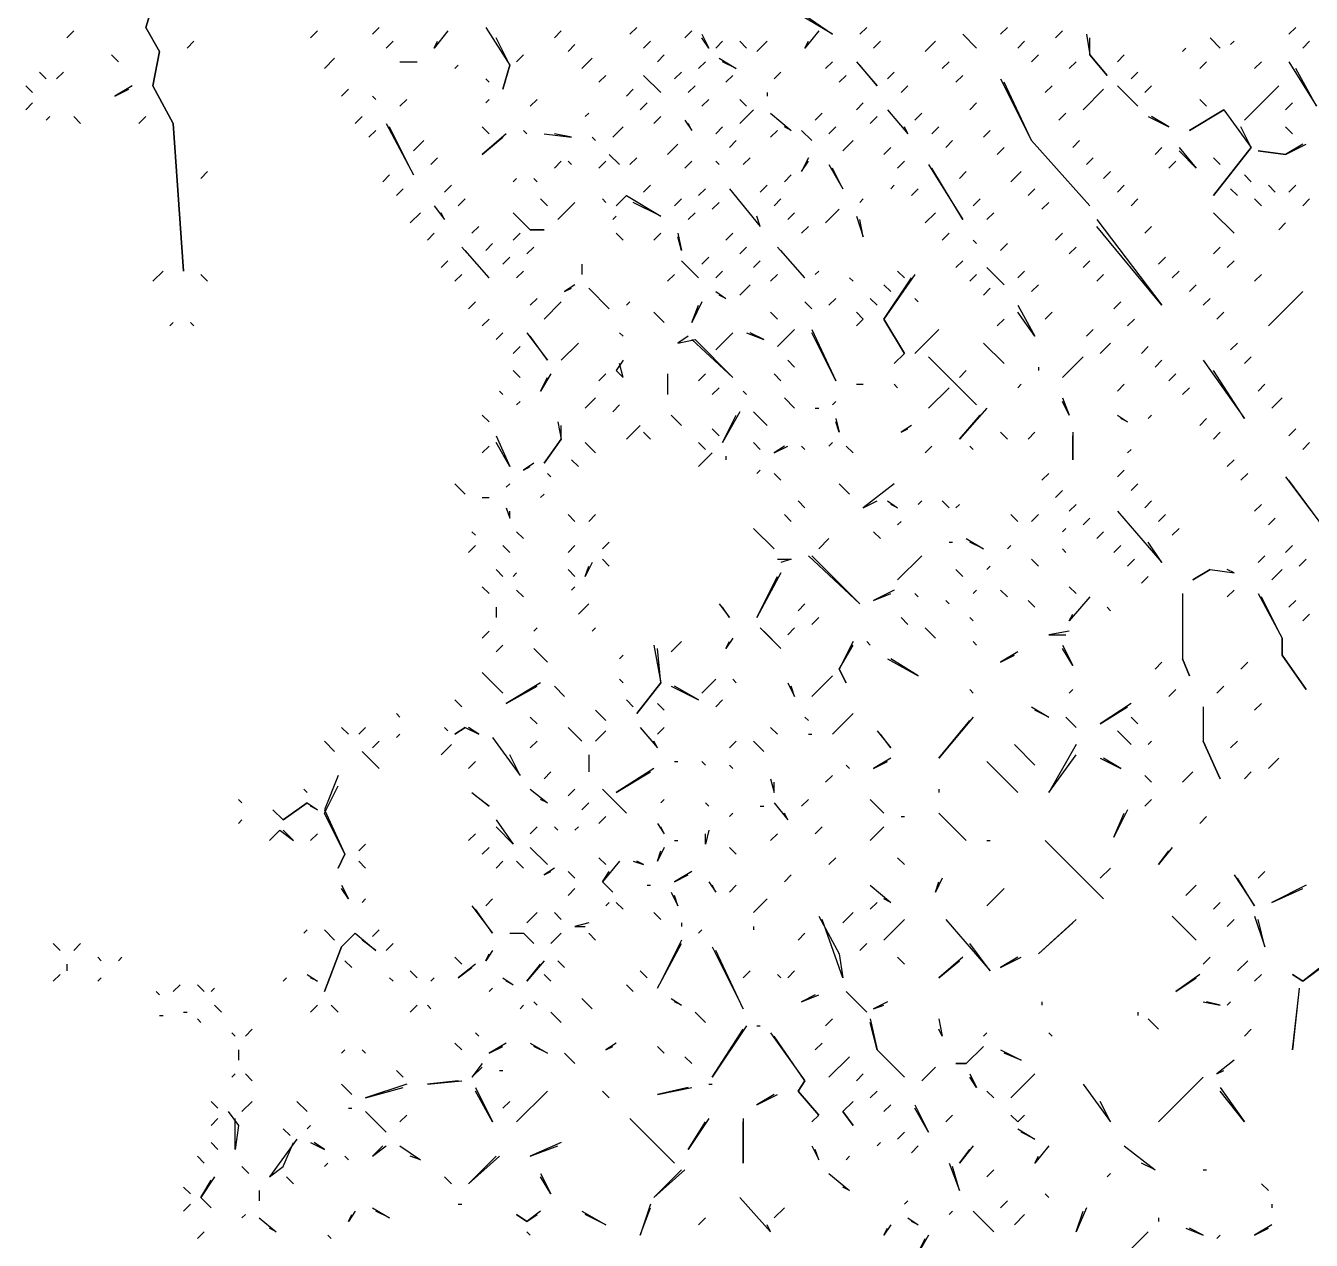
# Model space of a CAD drawing. Extents: x 1 to 2775, y -31 to 2075.
# Drawn here: x 1553.5 to 1615.9, y 433.4 to 492.4 of the extents above; entities that cross this region are included whole.
import ezdxf

# ---------------------------------------------------------------- set-up
doc = ezdxf.new("R2010")
doc.units = 0
doc.layers.add('LINEWORK', color=4, linetype='CONTINUOUS')

msp = doc.modelspace()

# ---------------------------------------------------------------- linework, layer by layer
at = {"layer": 'LINEWORK'}
for points in [[(1559.3333, 495.6667), (1560, 494.5), (1559.3333, 492.3333), (1560, 491.1667), (1559.6667, 489.5), (1560.6667, 487.6667), (1561.1667, 480.5), (1560.6667, 487.6667), (1559.6667, 489.5), (1560, 491.1667), (1559.3333, 492.3333), (1560, 494.5), (1559.3333, 495.1667)], [(1590.5, 493.5), (1592.6667, 492), (1591, 493)], [(1555.8333, 492.1667), (1555.5, 491.8333)], [(1567.6667, 492.1667), (1567.3333, 491.8333)], [(1570.6667, 492.3333), (1570.3333, 492)], [(1574, 492.1667), (1573.3333, 491.3333), (1573.5, 491.6667)], [(1575.8333, 492.3333), (1577, 490.5), (1576.6667, 489.3333), (1577, 490.5), (1576.3333, 491.8333)], [(1579.5, 492.1667), (1579.1667, 491.8333)], [(1583.1667, 492.3333), (1582.8333, 492)], [(1585.8333, 492.1667), (1585.5, 491.8333)], [(1586.3333, 492), (1586.6667, 491.3333), (1586.3333, 491.8333)], [(1592, 492.1667), (1591.3333, 491.3333), (1591.5, 491.6667)], [(1594.3333, 492.3333), (1594, 492)], [(1599, 492), (1599.6667, 491.3333)], [(1601.1667, 492.3333), (1600.8333, 492)], [(1603.8333, 492.1667), (1603.5, 491.8333)], [(1605, 492), (1605.1667, 491), (1606, 490), (1605.1667, 491), (1605.1667, 491.8333)], [(1615.1667, 492.3333), (1614.8333, 492)], [(1561.6667, 491.6667), (1561.3333, 491.3333)], [(1571.3333, 491.6667), (1571, 491.3333)], [(1580.1667, 491.5), (1579.8333, 491.1667)], [(1583.8333, 491.6667), (1583.5, 491.3333)], [(1587.3333, 491.6667), (1587, 491.3333)], [(1588.1667, 491.6667), (1588.5, 491.3333)], [(1589.5, 491.6667), (1589, 491.1667)], [(1595, 491.6667), (1594.6667, 491.3333)], [(1597.6667, 491.6667), (1597.1667, 491.1667)], [(1602, 491.6667), (1601.6667, 491.3333)], [(1609.8333, 491.3333), (1609.6667, 491.1667)], [(1611, 491.8333), (1611.5, 491.3333)], [(1612.1667, 491.6667), (1612, 491.5)], [(1615.8333, 491.6667), (1615.5, 491.3333)], [(1557.6667, 491), (1558, 490.6667)], [(1568.5, 490.8333), (1568, 490.3333)], [(1571.6667, 490.6667), (1572.5, 490.6667)], [(1577.6667, 491), (1577.3333, 490.6667)], [(1581, 490.8333), (1580.5, 490.3333)], [(1584.5, 491), (1584.1667, 490.6667)], [(1586.5, 490.6667), (1586.1667, 490.3333)], [(1587.1667, 490.8333), (1588, 490.3333), (1587.3333, 490.6667)], [(1592.6667, 490.6667), (1592.3333, 490.3333)], [(1593.8333, 490.6667), (1594.8333, 489.5), (1594, 490.5)], [(1598.3333, 490.6667), (1598, 490.3333)], [(1602.6667, 491), (1602.3333, 490.6667)], [(1604.5, 490.6667), (1604.1667, 490.3333)], [(1606.8333, 491), (1606.5, 490.6667)], [(1610.8333, 490.6667), (1610.5, 490.3333)], [(1613.5, 490.6667), (1613.1667, 490.3333)], [(1614.8333, 490.6667), (1616.1667, 488.5), (1615.1667, 490.3333)], [(1554.1667, 490.1667), (1554.5, 489.8333)], [(1555.3333, 490.1667), (1555, 489.8333)], [(1574.5, 490.5), (1574.3333, 490.3333)], [(1581.6667, 490), (1581.3333, 489.6667)], [(1583.5, 490), (1584.3333, 489.1667)], [(1585.3333, 490.1667), (1585, 489.8333)], [(1587.8333, 490), (1587.5, 489.6667)], [(1590.1667, 490.1667), (1589.8333, 489.8333)], [(1593.3333, 490), (1593, 489.6667)], [(1595.6667, 490.1667), (1595.3333, 489.8333)], [(1599, 490), (1598.6667, 489.6667)], [(1607.5, 490.1667), (1607.1667, 489.8333)], [(1553.5, 489.5), (1553.8333, 489.1667)], [(1558.6667, 489.5), (1557.8333, 489), (1558.5, 489.3333)], [(1575.8333, 489.8333), (1576, 489.6667)], [(1586, 489.5), (1585.6667, 489.1667)], [(1596.3333, 489.5), (1596, 489.1667)], [(1600.8333, 489.8333), (1602.3333, 486.8333), (1605.1667, 483.6667), (1602.3333, 486.8333), (1601, 489.6667)], [(1603.3333, 489.5), (1603, 489.1667)], [(1606.5, 489.5), (1607.5, 488.5), (1606.6667, 489.3333)], [(1608.1667, 489.5), (1607.8333, 489.1667)], [(1614.3333, 489.5), (1612.6667, 487.8333)], [(1569.1667, 489.3333), (1568.8333, 489)], [(1570.3333, 489), (1570.5, 488.8333)], [(1572, 488.8333), (1571.6667, 488.5)], [(1576, 488.8333), (1575.8333, 488.6667)], [(1578.3333, 488.8333), (1578, 488.5)], [(1583, 489.3333), (1582.6667, 489)], [(1586.6667, 488.8333), (1586.3333, 488.5)], [(1588.1667, 488.8333), (1588.5, 488.5)], [(1589.5, 489.1667), (1589.5, 489)], [(1605.8333, 489.3333), (1604.8333, 488.3333)], [(1610.5, 488.8333), (1610.8333, 488.5)], [(1553.8333, 488.6667), (1553.5, 488.3333)], [(1580.8333, 488.1667), (1580.6667, 488)], [(1583.6667, 488.6667), (1583.3333, 488.3333)], [(1588.8333, 488.3333), (1588.1667, 487.6667)], [(1589.6667, 488.1667), (1590.6667, 487.3333), (1590.3333, 487.5)], [(1592.1667, 488.1667), (1591.8333, 487.8333)], [(1594.1667, 488.6667), (1593.8333, 488.3333)], [(1595.3333, 488.3333), (1596.3333, 487.1667), (1596.1667, 487.5)], [(1597, 488.1667), (1596.6667, 487.8333)], [(1599.6667, 488.6667), (1599.3333, 488.3333)], [(1604, 488.1667), (1603.6667, 487.8333)], [(1611.6667, 488.3333), (1610, 487.3333), (1611.6667, 488.3333), (1613, 486.5), (1611.1667, 484.1667), (1613, 486.5), (1612.5, 487.5)], [(1615, 488.6667), (1614.6667, 488.3333)], [(1554.6667, 488), (1554.5, 487.8333)], [(1555.8333, 488), (1556.1667, 487.6667)], [(1559.3333, 488), (1559, 487.6667)], [(1569.8333, 488), (1569.5, 487.6667)], [(1571, 487.6667), (1572.3333, 485.1667), (1571.1667, 487.5)], [(1575.6667, 487.5), (1576, 487.1667)], [(1582.5, 487.5), (1582, 487)], [(1584.3333, 488), (1584, 487.6667)], [(1585.5, 487.8333), (1585.8333, 487.3333), (1585.6667, 487.6667)], [(1587.3333, 487.5), (1587, 487.1667)], [(1592.8333, 487.5), (1592.5, 487.1667)], [(1594.8333, 488), (1594.5, 487.6667)], [(1597.8333, 487.5), (1597.5, 487.1667)], [(1608, 488), (1609, 487.5), (1608.1667, 488)], [(1614.6667, 487.5), (1615, 487.1667)], [(1570.5, 487.3333), (1570.1667, 487)], [(1576.8333, 487.1667), (1575.6667, 486.1667), (1576.6667, 487)], [(1577.6667, 487.3333), (1577.8333, 487.1667)], [(1578.6667, 487.1667), (1580, 487), (1579.1667, 487.1667)], [(1581, 487), (1581.1667, 486.8333)], [(1590, 487.3333), (1589.6667, 487)], [(1591.1667, 487.3333), (1591.6667, 486.8333)], [(1600.3333, 487.3333), (1600, 487)], [(1572.8333, 486.8333), (1572.3333, 486.3333)], [(1585.1667, 486.6667), (1584.6667, 486.1667)], [(1588, 486.8333), (1587.6667, 486.5)], [(1593.6667, 486.8333), (1593.1667, 486.3333)], [(1595.5, 486.5), (1595.1667, 486.1667)], [(1598.5, 486.8333), (1598.1667, 486.5)], [(1601, 486.5), (1600.6667, 486.1667)], [(1604.6667, 486.8333), (1604.3333, 486.5)], [(1608.6667, 486.5), (1608.3333, 486.1667)], [(1609.5, 486.5), (1610.3333, 485.5), (1609.5, 486.3333)], [(1615.5, 486.6667), (1614.6667, 486.1667), (1613.3333, 486.3333), (1614.6667, 486.1667), (1615.6667, 486.6667)], [(1573.5, 486), (1573.1667, 485.6667)], [(1579.5, 485.8333), (1579.1667, 485.5)], [(1579.8333, 485.8333), (1580, 485.6667)], [(1581.6667, 485.8333), (1581.3333, 485.5)], [(1581.8333, 486.1667), (1582.3333, 485.6667)], [(1583.1667, 486), (1582.8333, 485.6667)], [(1585.8333, 485.8333), (1585.5, 485.5)], [(1587, 485.8333), (1587.1667, 485.6667)], [(1588.6667, 486), (1588.3333, 485.6667)], [(1591.5, 486), (1591.1667, 485.3333), (1591.5, 485.8333)], [(1592.5, 485.6667), (1593.1667, 484.5), (1592.6667, 485.5)], [(1596.1667, 485.8333), (1595.8333, 485.5)], [(1597.3333, 485.6667), (1599, 483), (1597.5, 485.5)], [(1605.3333, 486), (1605, 485.6667)], [(1609.3333, 485.8333), (1609, 485.5)], [(1611.1667, 486), (1611.5, 485.6667)], [(1562.3333, 485.3333), (1562, 485)], [(1571.1667, 485.1667), (1570.8333, 484.8333)], [(1577.3333, 485), (1577.1667, 484.8333)], [(1578.1667, 485), (1578.3333, 484.8333)], [(1590.6667, 485.1667), (1590.3333, 484.8333)], [(1599.1667, 485.3333), (1598.8333, 485)], [(1601.8333, 485.3333), (1601.3333, 484.8333)], [(1606.1667, 485.3333), (1605.8333, 485)], [(1612.6667, 485.1667), (1613, 484.8333)], [(1571.8333, 484.5), (1571.5, 484.1667)], [(1574.1667, 484.6667), (1573.8333, 484.3333)], [(1583.8333, 484.6667), (1583.5, 484.3333)], [(1586.5, 484.5), (1586.1667, 484.1667)], [(1587.6667, 484.5), (1589.1667, 482.6667), (1589, 483.1667)], [(1589.5, 484.6667), (1589.1667, 484.3333)], [(1595.6667, 484.6667), (1595.5, 484.5)], [(1596.8333, 484.5), (1596.5, 484.1667)], [(1602.5, 484.5), (1602.1667, 484.1667)], [(1606.8333, 484.6667), (1606.5, 484.3333)], [(1612, 484.5), (1612.3333, 484.1667)], [(1613.8333, 484.6667), (1614.1667, 484.3333)], [(1615.1667, 484.6667), (1614.8333, 484.3333)], [(1574.8333, 484), (1574.5, 483.6667)], [(1578.5, 484), (1578.8333, 483.6667)], [(1580.1667, 483.8333), (1579.3333, 483)], [(1581.5, 484), (1581.6667, 483.8333)], [(1582.6667, 484.1667), (1582.1667, 483.6667), (1582.6667, 484.1667), (1584.3333, 483.1667), (1583, 483.8333)], [(1585.3333, 484), (1585, 483.6667)], [(1587.1667, 483.8333), (1586.8333, 483.5)], [(1590.1667, 484), (1589.8333, 483.6667)], [(1594.1667, 484), (1594, 483.8333)], [(1599.8333, 484), (1599.5, 483.6667)], [(1603.1667, 483.8333), (1602.8333, 483.5)], [(1607.5, 484), (1607.1667, 483.6667)], [(1613.1667, 484), (1613.5, 483.6667)], [(1615.8333, 484), (1615.5, 483.6667)], [(1572.6667, 483.3333), (1572.1667, 482.8333)], [(1573.3333, 483.6667), (1573.8333, 483), (1573.6667, 483.3333)], [(1577.1667, 483.3333), (1578, 482.5), (1578.6667, 482.5), (1578, 482.5)], [(1582.1667, 483.1667), (1582, 483)], [(1586, 483.3333), (1585.6667, 483)], [(1590.8333, 483.3333), (1590.5, 483)], [(1593, 483.5), (1592.3333, 482.8333)], [(1593.8333, 483.1667), (1594.1667, 482.1667), (1594, 483)], [(1597.6667, 483.3333), (1597.1667, 482.8333)], [(1600.5, 483.3333), (1600.1667, 483)], [(1611.1667, 483.3333), (1612.1667, 482.3333)], [(1575.5, 482.6667), (1575.1667, 482.3333)], [(1591.5, 482.6667), (1591.1667, 482.3333)], [(1605.5, 483), (1608.6667, 478.8333), (1605.5, 482.6667)], [(1608.1667, 482.6667), (1607.8333, 482.3333)], [(1614.6667, 482.8333), (1614.3333, 482.5)], [(1573.3333, 482.3333), (1573, 482)], [(1577.5, 482.3333), (1577.1667, 482)], [(1582.1667, 482.3333), (1582.5, 482)], [(1584.3333, 482.3333), (1584, 482)], [(1585.1667, 482.3333), (1585.3333, 481.5), (1585.1667, 482.1667)], [(1587.8333, 482.3333), (1587.5, 482)], [(1598.3333, 482.3333), (1598, 482)], [(1599.5, 482), (1599.6667, 481.8333)], [(1603.8333, 482.3333), (1603.5, 482)], [(1574.6667, 481.6667), (1576, 480.1667), (1574.8333, 481.5)], [(1576.1667, 481.8333), (1575.8333, 481.5)], [(1578.1667, 481.6667), (1577.8333, 481.3333)], [(1588.5, 481.6667), (1588.1667, 481.3333)], [(1590, 481.6667), (1591.3333, 480.1667), (1590.1667, 481.5)], [(1601.1667, 481.8333), (1600.8333, 481.5)], [(1604.5, 481.6667), (1604.1667, 481.3333)], [(1611.5, 481.6667), (1611.1667, 481.3333)], [(1574, 481), (1573.6667, 480.6667)], [(1577, 481.1667), (1576.6667, 480.8333)], [(1580.5, 480.8333), (1580.5, 480.3333)], [(1585.3333, 481), (1586.1667, 480.1667)], [(1586.6667, 481.1667), (1586.3333, 480.8333)], [(1589.1667, 481), (1588.8333, 480.6667)], [(1599, 481), (1598.6667, 480.6667)], [(1600.1667, 480.6667), (1601, 479.8333)], [(1605.1667, 481), (1604.8333, 480.6667)], [(1608.8333, 481.1667), (1608.5, 480.8333)], [(1612.1667, 481), (1611.8333, 480.6667)], [(1560.1667, 480.5), (1559.6667, 480)], [(1562, 480.3333), (1562.3333, 480)], [(1574.6667, 480.3333), (1574.3333, 480)], [(1577.6667, 480.5), (1577.3333, 480.1667)], [(1585, 480.3333), (1584.6667, 480)], [(1587.3333, 480.5), (1587, 480.1667)], [(1590, 480.3333), (1589.6667, 480)], [(1592, 480.5), (1591.8333, 480.3333)], [(1593.5, 480.1667), (1593.6667, 480)], [(1596.6667, 480.3333), (1595.1667, 478.1667), (1596.1667, 476.5), (1595.6667, 476), (1596.1667, 476.5), (1595.1667, 478.1667), (1596.5, 480.1667)], [(1595.8333, 480.5), (1596.1667, 480.1667)], [(1599.6667, 480.3333), (1599.3333, 480)], [(1602, 480.5), (1601.6667, 480.1667)], [(1605.8333, 480.3333), (1605.5, 480)], [(1609.5, 480.5), (1609.1667, 480.1667)], [(1613.5, 480.3333), (1613.1667, 480)], [(1580.1667, 479.8333), (1579.6667, 479.5), (1580, 479.6667)], [(1580.8333, 479.6667), (1581.8333, 478.6667)], [(1587, 479.5), (1587.5, 479.1667), (1587.1667, 479.3333)], [(1588.6667, 479.8333), (1588.1667, 479.3333)], [(1595.1667, 479.8333), (1595.5, 479.5)], [(1600.3333, 479.6667), (1600, 479.3333)], [(1602.6667, 479.8333), (1602.3333, 479.5)], [(1610.3333, 479.8333), (1610, 479.5)], [(1615.5, 479.5), (1613.8333, 477.8333)], [(1575.3333, 479), (1575, 478.6667)], [(1578.3333, 479.1667), (1578, 478.8333)], [(1579.5, 479), (1578.6667, 478.1667)], [(1582.8333, 479), (1582.6667, 478.8333)], [(1586.3333, 479), (1585.8333, 478), (1586.1667, 478.8333)], [(1591.3333, 479), (1591.6667, 478.6667)], [(1592.8333, 479.1667), (1592.5, 478.8333)], [(1594.5, 479.1667), (1594.8333, 478.8333)], [(1596.6667, 479.1667), (1596.8333, 479)], [(1601.6667, 478.8333), (1602.5, 477.3333), (1601.6667, 478.5)], [(1606.6667, 479), (1606.3333, 478.6667)], [(1611, 479.1667), (1610.6667, 478.8333)], [(1576, 478.1667), (1575.6667, 477.8333)], [(1584, 478.5), (1584.5, 478)], [(1589.6667, 478.5), (1590, 478.1667)], [(1593.8333, 478.5), (1594.1667, 478.1667), (1593.8333, 477.8333), (1594.1667, 478.1667)], [(1601, 478.1667), (1600.6667, 477.8333)], [(1603.3333, 478.5), (1603, 478.1667)], [(1607.3333, 478.1667), (1607, 477.8333)], [(1611.6667, 478.5), (1611.3333, 478.1667)], [(1560.6667, 478), (1560.5, 477.8333)], [(1561.5, 478), (1561.6667, 477.8333)], [(1576.6667, 477.5), (1576.3333, 477.1667)], [(1577.8333, 477.5), (1578.8333, 476.1667), (1578, 477.3333)], [(1582.3333, 477.5), (1582.5, 477.3333)], [(1587.8333, 477.5), (1587, 476.6667)], [(1588.5, 477.5), (1589.3333, 477.1667), (1588.6667, 477.5)], [(1590.8333, 477.6667), (1590, 476.8333)], [(1591.6667, 477.6667), (1592.8333, 475.1667), (1591.6667, 477.5)], [(1597.8333, 477.6667), (1596.6667, 476.5)], [(1605.3333, 477.6667), (1605, 477.3333)], [(1580.3333, 477), (1579.5, 476.1667)], [(1585.6667, 477.3333), (1585.1667, 477), (1586, 477.1667), (1587.8333, 475.3333), (1585.8333, 477.1667)], [(1600, 477), (1601, 476)], [(1606.1667, 477), (1605.6667, 476.5)], [(1612.3333, 477), (1612, 476.6667)], [(1577.5, 476.8333), (1577.1667, 476.5)], [(1597.3333, 476.3333), (1599.6667, 474)], [(1604.8333, 476.3333), (1603.8333, 475.3333)], [(1608, 476.8333), (1607.6667, 476.5)], [(1613, 476.3333), (1612.6667, 476)], [(1577.1667, 475.6667), (1577.5, 475.3333)], [(1582.5, 476.1667), (1582.1667, 475.6667), (1582.5, 475.3333), (1582.3333, 476)], [(1590.5, 476.1667), (1590.8333, 475.8333)], [(1599.1667, 475.6667), (1598.8333, 475.3333)], [(1602.6667, 475.8333), (1602.6667, 475.6667)], [(1608.6667, 476.1667), (1608.3333, 475.8333)], [(1610.6667, 476.1667), (1612.6667, 473.3333), (1611.1667, 475.6667)], [(1579, 475.5), (1578.5, 474.6667), (1578.8333, 475.3333)], [(1581.6667, 475.5), (1581.3333, 475.1667)], [(1584.6667, 475.5), (1584.6667, 474.5)], [(1586.5, 475.5), (1586.1667, 475.1667)], [(1589.8333, 475.5), (1590.1667, 475.1667)], [(1593.8333, 475), (1594.1667, 475)], [(1595.6667, 475), (1595.8333, 474.8333)], [(1601.8333, 475), (1601.6667, 474.8333)], [(1606.8333, 475), (1606.5, 474.6667)], [(1609.3333, 475.5), (1609, 475.1667)], [(1613.6667, 475), (1613.3333, 474.6667)], [(1576.5, 474.6667), (1576.6667, 474.5)], [(1587.1667, 474.8333), (1586.8333, 474.5)], [(1588.3333, 474.6667), (1588.5, 474.5)], [(1598.3333, 474.8333), (1597.3333, 473.8333)], [(1610, 474.8333), (1609.6667, 474.5)], [(1577.5, 474.1667), (1577.3333, 474)], [(1581.1667, 474.3333), (1580.6667, 473.8333)], [(1582.3333, 474), (1582, 473.6667)], [(1590.3333, 474.3333), (1590.8333, 473.8333)], [(1591.8333, 473.8333), (1592, 473.8333)], [(1592.8333, 474.1667), (1592.6667, 474)], [(1600.1667, 473.8333), (1598.8333, 472.3333), (1599.8333, 473.5)], [(1603.8333, 474.3333), (1604.1667, 473.5), (1603.8333, 474.1667)], [(1614.5, 474.3333), (1614, 473.8333)], [(1575.6667, 473.5), (1576, 473.1667)], [(1579.3333, 473.1667), (1579.5, 472.3333), (1578.6667, 471.1667), (1579.5, 472.3333), (1579.5, 473)], [(1584.8333, 473.5), (1585.3333, 473)], [(1588.1667, 473.6667), (1587.3333, 472.1667), (1588, 473.5)], [(1588.8333, 473.6667), (1589.5, 473)], [(1592.8333, 473.3333), (1593, 472.6667), (1592.8333, 473.1667)], [(1606.5, 473.5), (1607, 473.1667), (1606.6667, 473.3333)], [(1608.1667, 473.5), (1608, 473.3333)], [(1610.8333, 473.3333), (1610.5, 473)], [(1576.3333, 472.5), (1577, 471), (1576.3333, 472.1667)], [(1583.3333, 473), (1582.6667, 472.3333)], [(1583.5, 472.6667), (1583.8333, 472.3333)], [(1586.8333, 472.8333), (1587.1667, 472.5)], [(1596.5, 473), (1596, 472.6667), (1596.3333, 472.8333)], [(1600.8333, 472.6667), (1601.1667, 472.3333)], [(1602.5, 472.6667), (1602.1667, 472.3333)], [(1604.3333, 472.6667), (1604.3333, 471.3333), (1604.3333, 472.5)], [(1611.5, 472.6667), (1611.1667, 472.3333)], [(1615.1667, 472.8333), (1614.8333, 472.5)], [(1576, 472), (1575.6667, 471.6667)], [(1580.6667, 472.1667), (1581.1667, 471.6667)], [(1586.1667, 472.1667), (1586.5, 471.8333)], [(1588.8333, 472.1667), (1589.1667, 471.8333)], [(1590.3333, 472), (1589.8333, 471.6667), (1590.5, 472)], [(1591.1667, 472), (1591.3333, 471.8333)], [(1592.6667, 472.1667), (1592.5, 472)], [(1593.3333, 472), (1593.6667, 471.6667)], [(1597.5, 472), (1597.1667, 471.6667)], [(1599.3333, 472), (1599.5, 471.8333)], [(1615.8333, 472.1667), (1615.5, 471.8333)], [(1580, 471.3333), (1580.3333, 471)], [(1586.8333, 471.6667), (1586.1667, 471)], [(1587.5, 471.5), (1587.5, 471.3333)], [(1607.1667, 471.8333), (1607, 471.6667)], [(1612.1667, 471.3333), (1611.8333, 471)], [(1578.1667, 471.1667), (1577.6667, 470.8333), (1578, 471)], [(1578.8333, 470.6667), (1579, 470.5)], [(1589.1667, 470.8333), (1589, 470.6667)], [(1589.8333, 470.6667), (1590.1667, 470.3333)], [(1603.1667, 470.6667), (1602.8333, 470.3333)], [(1606.8333, 470.8333), (1606.5, 470.5)], [(1612.8333, 470.6667), (1612.5, 470.3333)], [(1574.3333, 470.1667), (1574.8333, 469.6667)], [(1577, 470.1667), (1576.8333, 470)], [(1593, 470.1667), (1593.5, 469.6667)], [(1595.6667, 470.1667), (1594.1667, 469), (1594.8333, 469.3333)], [(1607.5, 470.1667), (1607.1667, 469.8333)], [(1614.6667, 470.5), (1617.1667, 467.1667), (1614.8333, 470.3333)], [(1575.6667, 469.5), (1576, 469.5)], [(1578.6667, 469.6667), (1578.5, 469.5)], [(1603.8333, 469.8333), (1603.5, 469.5)], [(1576.8333, 469), (1577, 468.5), (1577, 468.8333)], [(1591, 469.3333), (1591.3333, 469)], [(1595.3333, 469.3333), (1595.8333, 469), (1595.5, 469.1667)], [(1597, 469.3333), (1596.8333, 469.1667)], [(1598, 469.3333), (1598.3333, 469)], [(1598.8333, 469.1667), (1598.6667, 469)], [(1604.5, 469.1667), (1604.1667, 468.8333)], [(1606.5, 468.8333), (1608.6667, 466.3333), (1608, 467.3333)], [(1608.1667, 469.3333), (1607.8333, 469)], [(1613.5, 469.1667), (1613.1667, 468.8333)], [(1579.8333, 468.6667), (1580.1667, 468.3333)], [(1581.1667, 468.6667), (1580.8333, 468.3333)], [(1590.3333, 468.6667), (1590.6667, 468.3333)], [(1596, 468.3333), (1595.8333, 468.1667)], [(1601.3333, 468.6667), (1601.6667, 468.3333)], [(1602.6667, 468.6667), (1602.3333, 468.3333)], [(1605.1667, 468.5), (1604.8333, 468.1667)], [(1608.8333, 468.6667), (1608.5, 468.3333)], [(1614.1667, 468.5), (1613.8333, 468.1667)], [(1575.1667, 467.8333), (1575.3333, 467.6667)], [(1577.3333, 467.8333), (1577.6667, 467.5)], [(1588.8333, 468), (1589.8333, 467)], [(1594.6667, 467.8333), (1595, 467.5)], [(1604, 468), (1603.8333, 467.8333)], [(1605.8333, 467.8333), (1605.5, 467.5)], [(1609.5, 468), (1609.1667, 467.6667)], [(1575.3333, 467.1667), (1575, 466.8333)], [(1576.6667, 467.1667), (1577, 466.8333)], [(1580.1667, 467.1667), (1579.8333, 466.8333)], [(1581.8333, 467.3333), (1581.5, 467)], [(1592.5, 467.5), (1592, 467)], [(1598.3333, 467.3333), (1598.5, 467.3333)], [(1599.1667, 467.5), (1600, 467), (1599.3333, 467.3333)], [(1601.3333, 467.1667), (1601.1667, 467)], [(1603.8333, 467), (1604, 466.8333)], [(1606.6667, 467.1667), (1606.3333, 466.8333)], [(1615, 467.1667), (1614.6667, 466.8333)], [(1581, 466.3333), (1580.6667, 465.6667), (1580.8333, 466.1667)], [(1581.5, 466.5), (1581.8333, 466.1667)], [(1590, 466.5), (1590.6667, 466.5), (1590.1667, 466.3333)], [(1591.5, 466.6667), (1594, 464.3333), (1591.6667, 466.6667)], [(1597, 466.6667), (1595.8333, 465.5)], [(1602.3333, 466.5), (1602.6667, 466.1667)], [(1607.3333, 466.5), (1607, 466.1667)], [(1613.6667, 466.6667), (1613.3333, 466.3333)], [(1615.6667, 466.5), (1615.3333, 466.1667)], [(1576.3333, 466), (1576.6667, 465.6667)], [(1577.3333, 465.8333), (1577.1667, 465.6667)], [(1579.8333, 466), (1580.1667, 465.6667)], [(1590.1667, 465.8333), (1589, 463.6667), (1590, 465.6667)], [(1598.6667, 466), (1599, 465.6667)], [(1600.3333, 466.1667), (1600.1667, 466)], [(1608, 465.6667), (1607.6667, 465.3333)], [(1611, 466), (1610.1667, 465.5), (1611, 466), (1612.1667, 465.8333), (1611.8333, 466)], [(1614.5, 466), (1614, 465.5)], [(1575.6667, 465.1667), (1576, 464.8333)], [(1580.1667, 465.1667), (1580, 465)], [(1604.1667, 465.1667), (1604.5, 464.8333)], [(1577.3333, 465), (1577.6667, 464.6667)], [(1595.6667, 465), (1594.6667, 464.5), (1595.5, 464.8333)], [(1596.6667, 464.8333), (1596.8333, 464.6667)], [(1598.1667, 464.5), (1598.3333, 464.3333)], [(1599.6667, 465), (1599.5, 464.8333)], [(1600.8333, 465), (1601.1667, 464.6667)], [(1602.1667, 464.5), (1602.5, 464.1667)], [(1605.1667, 464.6667), (1604.1667, 463.5), (1604.3333, 463.8333)], [(1609.6667, 464.8333), (1609.6667, 461.6667), (1610, 460.8333), (1609.6667, 461.6667)], [(1612.1667, 465), (1611.8333, 464.6667)], [(1613.3333, 464.8333), (1614.5, 462.6667), (1614.5, 461.8333), (1615.6667, 460.1667), (1614.5, 461.8333), (1614.5, 462.6667), (1613.5, 464.6667)], [(1615.1667, 464.5), (1614.8333, 464.1667)], [(1576.3333, 464.1667), (1576.3333, 463.6667)], [(1580.8333, 464.3333), (1580.3333, 463.8333)], [(1587.1667, 464.3333), (1587.6667, 463.6667), (1587.3333, 464.1667)], [(1591.3333, 464.3333), (1591, 464)], [(1606, 464.1667), (1606.1667, 464)], [(1615.8333, 463.8333), (1615.5, 463.5)], [(1578.3333, 463.1667), (1578.1667, 463)], [(1581.1667, 463.1667), (1581, 463)], [(1589.1667, 463.1667), (1590.1667, 462.1667), (1589.3333, 463)], [(1590.8333, 463.1667), (1590.5, 462.8333)], [(1592, 463.6667), (1591.6667, 463.3333)], [(1596, 463.6667), (1596.3333, 463.3333)], [(1597.1667, 463.1667), (1597.6667, 462.6667)], [(1599.3333, 463.6667), (1599.5, 463.5)], [(1576, 463), (1575.6667, 462.6667)], [(1587.8333, 462.6667), (1587.5, 462.1667), (1587.6667, 462.5)], [(1604.1667, 463), (1603.1667, 462.8333), (1604, 462.8333)], [(1576.6667, 462.3333), (1576.3333, 462)], [(1578.1667, 462.1667), (1578.8333, 461.5)], [(1584, 462.3333), (1584.3333, 460.5), (1583.1667, 459), (1584.3333, 460.5), (1584.1667, 462.1667)], [(1585.3333, 462.5), (1584.8333, 462)], [(1593.6667, 462.5), (1593, 461.1667), (1593.3333, 460.5), (1593, 461.1667), (1593.6667, 462.3333)], [(1594.3333, 462.5), (1594.5, 462.3333)], [(1599.5, 462.5), (1599.6667, 462.3333)], [(1601.6667, 462), (1600.8333, 461.5), (1601.5, 461.8333)], [(1603.8333, 462.3333), (1604.3333, 461.3333), (1603.8333, 462.1667)], [(1582.5, 461.8333), (1582.3333, 461.6667)], [(1595.3333, 461.6667), (1596.8333, 460.8333), (1595.5, 461.6667)], [(1608.6667, 461.5), (1608.3333, 461.1667)], [(1612.8333, 461.5), (1612.5, 461.1667)], [(1575.6667, 461), (1576.6667, 460)], [(1582.3333, 460.6667), (1582.5, 460.5)], [(1587, 460.6667), (1586.3333, 460)], [(1587.8333, 460.6667), (1588, 460.5)], [(1592.6667, 460.8333), (1591.6667, 459.8333)], [(1578.5, 460.5), (1576.8333, 459.5), (1578.3333, 460.3333)], [(1579.1667, 460.3333), (1579.6667, 459.8333)], [(1584.8333, 460.3333), (1586.1667, 459.6667), (1585, 460.3333)], [(1590.5, 460.5), (1590.8333, 459.8333), (1590.6667, 460.3333)], [(1599.3333, 460.1667), (1599.5, 460)], [(1604.3333, 460.1667), (1604.1667, 460)], [(1609.3333, 460.1667), (1609, 459.8333)], [(1611.6667, 460.3333), (1611.3333, 460)], [(1574.3333, 459.6667), (1574.6667, 459.3333)], [(1582.6667, 459.6667), (1583, 459.3333)], [(1584.1667, 459.5), (1584.5, 459.1667)], [(1587.3333, 459.6667), (1587, 459.3333)], [(1607.1667, 459.5), (1605.6667, 458.5), (1607, 459.3333)], [(1613.5, 459.5), (1613.1667, 459.1667)], [(1571.5, 459), (1571.6667, 458.8333)], [(1578, 458.8333), (1578.3333, 458.5)], [(1581.1667, 459.1667), (1581.6667, 458.6667)], [(1591.3333, 458.8333), (1591.5, 458.6667)], [(1593.6667, 459), (1592.6667, 458)], [(1599.5, 458.8333), (1597.8333, 456.8333), (1599.3333, 458.6667)], [(1602.3333, 459.3333), (1603.1667, 458.8333), (1602.5, 459.1667)], [(1604, 458.8333), (1604.5, 458.3333)], [(1607.1667, 458.8333), (1607.5, 458.5)], [(1610.6667, 459.3333), (1610.6667, 457.6667), (1611.5, 455.8333), (1610.6667, 457.6667)], [(1568.8333, 458.3333), (1569.1667, 458)], [(1570, 458.3333), (1569.6667, 458)], [(1573.8333, 458.3333), (1574, 458.1667)], [(1574.8333, 458.3333), (1574.3333, 458), (1574.8333, 458.3333), (1575.5, 458), (1575, 458.3333)], [(1579.8333, 458.3333), (1580.5, 457.6667)], [(1581.6667, 458.1667), (1581.1667, 457.6667)], [(1583.3333, 458.3333), (1584.1667, 457.3333), (1584, 457.6667)], [(1584.5, 458.3333), (1584.1667, 458)], [(1589.6667, 458.3333), (1590, 458)], [(1594.8333, 458.1667), (1595.5, 457.3333), (1595, 458)], [(1606.5, 458.1667), (1607.1667, 457.5)], [(1568, 457.6667), (1568.5, 457.1667)], [(1570.6667, 457.6667), (1570.3333, 457.3333)], [(1571.6667, 458), (1571.5, 457.8333)], [(1576.1667, 457.8333), (1577.5, 456), (1577, 457)], [(1578.3333, 457.6667), (1578, 457.3333)], [(1588, 457.6667), (1587.6667, 457.3333)], [(1588.8333, 457.6667), (1589.3333, 457.1667)], [(1591.5, 458), (1591.6667, 458)], [(1608.1667, 457.6667), (1608, 457.5)], [(1612.3333, 457.6667), (1612, 457.3333)], [(1569.8333, 457.1667), (1570.6667, 456.3333)], [(1574.1667, 457.5), (1573.6667, 457)], [(1580.8333, 457), (1580.8333, 456.1667)], [(1601.5, 457.5), (1602.5, 456.5)], [(1604.5, 457.5), (1603.1667, 455.1667), (1604.5, 457)], [(1575.3333, 456.6667), (1575, 456.3333)], [(1584, 456.3333), (1582.1667, 455.1667), (1583.8333, 456.1667)], [(1585, 456.6667), (1585.1667, 456.6667)], [(1586.3333, 456.6667), (1586.5, 456.5)], [(1587.6667, 456.5), (1587.8333, 456.3333)], [(1593.3333, 456.5), (1593.5, 456.3333)], [(1595.5, 456.8333), (1594.6667, 456.3333), (1595.3333, 456.6667)], [(1600.1667, 456.6667), (1601.6667, 455.1667)], [(1605.6667, 456.8333), (1606.6667, 456.3333), (1605.8333, 456.8333)], [(1614.3333, 456.8333), (1613.8333, 456.3333)], [(1568.6667, 456), (1568, 454.3333), (1569, 452.1667), (1568.6667, 451.5), (1569, 452.1667), (1568, 454.1667), (1568.6667, 455.5)], [(1579, 456.1667), (1578.6667, 455.8333)], [(1589.6667, 455.8333), (1589.8333, 455.1667), (1589.8333, 455.6667)], [(1592.6667, 456), (1592.3333, 455.6667)], [(1607.8333, 456), (1608.1667, 455.6667)], [(1610.1667, 456.1667), (1609.6667, 455.6667)], [(1613, 456.1667), (1612.6667, 455.8333)], [(1567, 455.3333), (1567.1667, 455.1667)], [(1575.1667, 455.1667), (1576, 454.5), (1575.3333, 455)], [(1578, 455.3333), (1578.8333, 454.6667), (1578.5, 454.8333)], [(1580.1667, 455.3333), (1579.8333, 455)], [(1581.5, 455.3333), (1582.6667, 454.1667)], [(1597.8333, 455.3333), (1597.8333, 455.1667)], [(1563.8333, 454.8333), (1564, 454.6667)], [(1567.1667, 454.6667), (1566, 453.8333), (1565.5, 454.3333), (1566, 453.8333), (1567.1667, 454.6667), (1567.6667, 454.3333), (1567.3333, 454.5)], [(1580.8333, 454.6667), (1580.5, 454.3333)], [(1584.5, 454.8333), (1584.3333, 454.6667)], [(1586.5, 454.6667), (1586.6667, 454.5)], [(1589.1667, 454.5), (1589.3333, 454.5)], [(1589.8333, 454.6667), (1590.5, 453.8333), (1590.3333, 454.1667)], [(1591.5, 454.8333), (1591.1667, 454.5)], [(1594.5, 454.8333), (1595.1667, 454.1667)], [(1608.1667, 454.8333), (1607.8333, 454.5)], [(1564, 453.8333), (1563.8333, 453.6667)], [(1576.3333, 453.8333), (1577.1667, 452.6667), (1576.3333, 453.5)], [(1581.6667, 454), (1581.3333, 453.6667)], [(1587.8333, 454.1667), (1587.6667, 454)], [(1596, 454), (1596.1667, 454)], [(1597.8333, 454.1667), (1599.1667, 452.8333)], [(1607, 454.3333), (1606.3333, 453), (1606.8333, 454.1667)], [(1610.8333, 454), (1610.5, 453.6667)], [(1565.8333, 453.3333), (1565.3333, 452.8333), (1565.8333, 453.3333), (1566.5, 452.8333), (1566, 453.3333)], [(1567.6667, 453.1667), (1567.3333, 452.8333)], [(1575.3333, 453.1667), (1575, 452.8333)], [(1578.3333, 453.5), (1578, 453.1667)], [(1579.1667, 453.5), (1579.3333, 453.3333)], [(1580.3333, 453.5), (1580.1667, 453.3333)], [(1584.1667, 453.6667), (1584.5, 453.1667), (1584.3333, 453.5)], [(1586.6667, 453.3333), (1586.5, 452.6667), (1586.5, 453.1667)], [(1590, 453.1667), (1589.6667, 452.8333)], [(1592.1667, 453.5), (1591.8333, 453.1667)], [(1595.1667, 453.5), (1594.5, 452.8333)], [(1570, 452.6667), (1569.6667, 452.3333)], [(1585, 452.8333), (1585.1667, 452.8333)], [(1600.1667, 452.8333), (1600.3333, 452.8333)], [(1603, 452.8333), (1605.8333, 450)], [(1576, 452.5), (1575.6667, 452.1667)], [(1578, 452.5), (1578.8333, 451.6667)], [(1581.3333, 452), (1581.6667, 451.6667)], [(1584.5, 452.5), (1584.1667, 451.8333), (1584.3333, 452.3333)], [(1587.6667, 452.5), (1588, 452.1667)], [(1592.8333, 452), (1592.5, 451.6667)], [(1595.8333, 452), (1596.1667, 451.6667)], [(1609.1667, 452.5), (1608.5, 451.6667), (1609, 452.3333)], [(1569.6667, 451.8333), (1570, 451.5)], [(1576.6667, 451.8333), (1576.3333, 451.5)], [(1577.3333, 451.8333), (1577.6667, 451.5)], [(1579.1667, 451.5), (1578.6667, 451.1667), (1579, 451.3333)], [(1579.8333, 451.3333), (1580.1667, 451)], [(1582.3333, 451.8333), (1581.5, 450.8333), (1582, 450.3333), (1581.5, 450.8333), (1581.8333, 451.3333)], [(1583, 451.8333), (1583.5, 451.6667), (1583.1667, 451.8333)], [(1585.8333, 451.3333), (1585, 450.8333), (1585.6667, 451.1667)], [(1606.1667, 451.5), (1605.6667, 451)], [(1613.6667, 451.3333), (1613.3333, 451)], [(1568.8333, 450.6667), (1569.1667, 450), (1568.8333, 450.5)], [(1583.6667, 450.6667), (1583.8333, 450.6667)], [(1586.6667, 450.8333), (1587, 450.3333), (1586.8333, 450.6667)], [(1588, 450.6667), (1587.6667, 450.3333)], [(1590.6667, 451.1667), (1590.3333, 450.8333)], [(1594.5, 450.6667), (1595.5, 449.8333), (1595.1667, 450)], [(1598, 451), (1597.6667, 450.3333), (1597.8333, 450.8333)], [(1610.3333, 450.6667), (1609.8333, 450.1667)], [(1612.1667, 451.1667), (1613.1667, 449.6667), (1612.3333, 451)], [(1615.6667, 450.6667), (1614, 449.8333), (1615.5, 450.5)], [(1580.1667, 450.5), (1579.8333, 450.1667)], [(1584.8333, 450.3333), (1585.1667, 449.6667), (1585, 450.1667)], [(1601, 450.5), (1600.1667, 449.6667)], [(1570, 450), (1569.8333, 449.8333)], [(1575.1667, 449.6667), (1576.1667, 448.3333), (1575.3333, 449.5)], [(1576.1667, 450), (1575.8333, 449.6667)], [(1581.8333, 449.8333), (1581.6667, 449.6667)], [(1582.1667, 449.8333), (1582.5, 449.5)], [(1589.5, 450), (1588.8333, 449.3333)], [(1594.8333, 449.8333), (1594.5, 449.5)], [(1611.5, 449.8333), (1611.1667, 449.5)], [(1578.3333, 449.3333), (1577.8333, 448.8333)], [(1579.1667, 449.3333), (1579.5, 449)], [(1580.8333, 448.8333), (1580.1667, 448.6667), (1580.6667, 448.6667)], [(1584, 449.3333), (1584.3333, 449)], [(1585.3333, 448.8333), (1585.3333, 448.6667)], [(1592, 449.1667), (1593, 447.3333), (1593.1667, 446.1667), (1592.1667, 449)], [(1593.6667, 449.3333), (1593.1667, 448.8333)], [(1596.1667, 449), (1595.1667, 448)], [(1598.1667, 449), (1600.3333, 446.5), (1599.3333, 447.8333)], [(1604.5, 449), (1602.6667, 447.3333), (1604.3333, 448.8333)], [(1609.1667, 449.1667), (1610.3333, 448)], [(1612.1667, 449), (1611.8333, 448.6667)], [(1613.1667, 449.1667), (1613.6667, 447.6667), (1613.3333, 449)], [(1567.1667, 448.5), (1567, 448.3333)], [(1568, 448.5), (1568.5, 448)], [(1569.5, 448.3333), (1568.8333, 447.6667), (1568, 445.5), (1568.8333, 447.6667), (1569.5, 448.3333), (1570.5, 447.5), (1569.8333, 448)], [(1570.6667, 448.5), (1570.3333, 448.1667)], [(1577, 448.3333), (1577.6667, 448.3333), (1578.1667, 447.8333), (1577.6667, 448.3333)], [(1579.5, 448.3333), (1579, 447.8333)], [(1580.8333, 448.3333), (1581.1667, 448)], [(1586.3333, 448.5), (1586.1667, 448.3333)], [(1588.8333, 448.6667), (1588.8333, 448.5)], [(1591.3333, 448.3333), (1591, 448)], [(1554.8333, 447.8333), (1555.1667, 447.5)], [(1556.1667, 447.8333), (1555.8333, 447.5)], [(1571.3333, 447.8333), (1571, 447.5)], [(1585.3333, 448), (1584.1667, 445.6667), (1585.3333, 447.8333)], [(1586.8333, 447.6667), (1588.3333, 444.6667), (1587, 447.5)], [(1594.3333, 447.8333), (1594, 447.5)], [(1557, 447.1667), (1557.1667, 447)], [(1558.1667, 447.1667), (1558, 447)], [(1569, 447), (1569.3333, 446.6667)], [(1574.3333, 447.1667), (1574.6667, 446.8333)], [(1576.1667, 447.5), (1575.8333, 447), (1576, 447.3333)], [(1578.6667, 447), (1577.8333, 446), (1578.5, 446.8333)], [(1579.3333, 447), (1579.6667, 446.6667)], [(1595.8333, 447.1667), (1596.1667, 446.8333)], [(1599, 447.1667), (1597.8333, 446.1667), (1598.8333, 447)], [(1601.6667, 447.1667), (1600.8333, 446.6667), (1601.8333, 447.1667)], [(1611, 447.1667), (1610.6667, 446.8333)], [(1612.8333, 447), (1612.3333, 446.5)], [(1617, 447.1667), (1615.5, 446), (1615, 446.3333), (1615.5, 446), (1616.8333, 447)], [(1555.1667, 446.3333), (1554.8333, 446)], [(1555.5, 446.8333), (1555.5, 446.5)], [(1567.1667, 446.3333), (1567.6667, 446), (1567.3333, 446.1667)], [(1572.1667, 446.5), (1572.5, 446.1667)], [(1575.3333, 446.8333), (1574.5, 446.1667), (1575.1667, 446.6667)], [(1578.6667, 446.3333), (1579, 446)], [(1583.3333, 446.5), (1583.6667, 446.1667)], [(1588.6667, 446.5), (1588.3333, 446.1667)], [(1590, 446.3333), (1590.1667, 446.1667)], [(1590.8333, 446.5), (1590.5, 446.1667)], [(1610.5, 446.3333), (1609.3333, 445.5), (1610.3333, 446.1667)], [(1613.5, 446.3333), (1613.1667, 446)], [(1557.1667, 446.1667), (1557, 446)], [(1561, 445.8333), (1560.6667, 445.5)], [(1561.8333, 445.8333), (1562.1667, 445.5)], [(1562.6667, 445.6667), (1562.5, 445.5)], [(1566.1667, 446.1667), (1566, 446)], [(1571.1667, 446.1667), (1571.3333, 446)], [(1573.3333, 446.1667), (1573.1667, 446)], [(1576.1667, 445.6667), (1576, 445.5)], [(1576.6667, 446.1667), (1577.1667, 445.8333), (1576.8333, 446)], [(1582.6667, 445.8333), (1583, 445.5)], [(1615.3333, 445.6667), (1615, 442.6667), (1615.3333, 445.5)], [(1559.8333, 445.5), (1560, 445.3333)], [(1580.5, 445.1667), (1581, 444.6667)], [(1584.8333, 445.1667), (1585.3333, 444.8333), (1585, 445)], [(1591.8333, 445.3333), (1591.1667, 445), (1592, 445.3333)], [(1593.3333, 445.5), (1594.3333, 444.5)], [(1561.1667, 444.5), (1561.3333, 444.5)], [(1562.6667, 444.8333), (1563, 444.5)], [(1567.6667, 444.8333), (1567.3333, 444.5)], [(1568.3333, 444.8333), (1568.6667, 444.5)], [(1572.5, 444.8333), (1572.1667, 444.5)], [(1573, 444.8333), (1573.1667, 444.6667)], [(1577.6667, 444.8333), (1577.5, 444.6667)], [(1578.1667, 445), (1578.3333, 444.8333)], [(1579, 444.5), (1579.5, 444)], [(1586, 444.5), (1586.5, 444)], [(1595.3333, 445), (1594.6667, 444.6667), (1595.1667, 444.8333)], [(1602.8333, 445), (1602.8333, 444.8333)], [(1607.5, 444.5), (1607.5, 444.3333)], [(1610.6667, 445), (1611.5, 444.8333), (1610.8333, 445)], [(1612, 445), (1611.8333, 444.8333)], [(1560, 444.3333), (1560.1667, 444.3333)], [(1561.8333, 444.1667), (1562, 444)], [(1588.5, 443.8333), (1586.8333, 441.3333), (1588.3333, 443.6667)], [(1589, 443.8333), (1589.1667, 443.8333)], [(1592.6667, 444.1667), (1592.3333, 443.8333)], [(1594.5, 444.1667), (1594.8333, 442.6667), (1596.1667, 441.3333), (1594.8333, 442.6667), (1594.5, 444)], [(1597.8333, 444.1667), (1598, 443.3333), (1597.8333, 443.6667)], [(1608, 444.1667), (1608.5, 443.6667)], [(1563.5, 443.5), (1563.6667, 443.3333)], [(1564.5, 443.6667), (1564.1667, 443.3333)], [(1575.3333, 443.5), (1575.5, 443.3333)], [(1589.6667, 443.5), (1591.3333, 441.1667), (1591, 440.6667), (1592, 439.5), (1591.6667, 439.1667), (1592, 439.5), (1591, 440.6667), (1591.3333, 441.1667), (1589.8333, 443.3333)], [(1600.1667, 443.5), (1600, 443.3333)], [(1603.1667, 443.5), (1603.3333, 443.3333)], [(1613, 443.6667), (1612.6667, 443.3333)], [(1563.8333, 442.6667), (1563.8333, 442.1667)], [(1569, 442.6667), (1568.8333, 442.5)], [(1569.8333, 442.6667), (1570, 442.5)], [(1574.3333, 443), (1574.6667, 442.6667)], [(1576.8333, 443), (1576, 442.5), (1576.6667, 442.8333)], [(1578, 443), (1578.8333, 442.5), (1578.1667, 442.8333)], [(1582.1667, 443), (1581.6667, 442.6667), (1582, 442.8333)], [(1584.1667, 442.8333), (1584.5, 442.5)], [(1592.1667, 443), (1591.8333, 442.6667)], [(1600, 442.8333), (1599.1667, 442), (1598.6667, 442), (1599.1667, 442)], [(1600.8333, 442.6667), (1601.8333, 442.1667), (1601, 442.5)], [(1575.6667, 442), (1575.1667, 441.3333), (1575.6667, 441.8333)], [(1579.6667, 442.5), (1580.1667, 442)], [(1585.5, 442.3333), (1585.8333, 442)], [(1593.5, 442.3333), (1592.5, 441.3333)], [(1612.1667, 442.1667), (1611.3333, 441.5), (1611.6667, 441.6667)], [(1563.6667, 441.5), (1563.5, 441.3333)], [(1564.1667, 441.5), (1564.5, 441.1667)], [(1571.5, 441.6667), (1571.8333, 441.3333)], [(1576.5, 441.6667), (1576.6667, 441.6667)], [(1594.1667, 441.5), (1593.8333, 441.1667)], [(1597.6667, 441.8333), (1597, 441.1667)], [(1599.3333, 441.5), (1599.6667, 440.8333), (1599.3333, 441.3333)], [(1602.5, 441.5), (1601.3333, 440.3333)], [(1610.6667, 441.3333), (1608.5, 439.1667)], [(1568.8333, 441), (1569.3333, 440.5)], [(1572, 441), (1570, 440.3333), (1571.8333, 440.8333)], [(1574.5, 441.1667), (1573, 441), (1574.6667, 441.1667)], [(1575.3333, 440.8333), (1576.1667, 439.1667), (1575.3333, 440.6667)], [(1578.8333, 440.6667), (1577.3333, 439.1667)], [(1581.5, 440.6667), (1581.8333, 440.3333)], [(1585.6667, 440.8333), (1584.1667, 440.5), (1585.8333, 440.8333)], [(1586.6667, 441), (1586.8333, 441)], [(1594.8333, 440.6667), (1594.5, 440.3333)], [(1600.1667, 440.6667), (1600.5, 440.3333)], [(1604.8333, 441), (1606.1667, 439.1667), (1605.6667, 440.1667)], [(1611.5, 440.8333), (1612.6667, 439.1667), (1611.5, 440.6667)], [(1562.5, 440.1667), (1562.8333, 439.8333)], [(1564.5, 440.1667), (1564, 439.6667)], [(1566.6667, 440.1667), (1567.1667, 439.6667)], [(1577, 440.1667), (1576.6667, 439.8333)], [(1589.8333, 440.5), (1589, 440), (1590, 440.5)], [(1593.6667, 440.1667), (1593.1667, 439.6667), (1593.6667, 439), (1593.1667, 439.6667)], [(1563.3333, 439.6667), (1563.8333, 439), (1563.6667, 437.8333), (1563.6667, 439.3333)], [(1569.1667, 439.8333), (1569.3333, 439.8333)], [(1570, 439.6667), (1571, 438.6667)], [(1572, 439.5), (1571.6667, 439.1667)], [(1595.5, 440), (1595.1667, 439.6667)], [(1596.6667, 440), (1597.3333, 438.6667), (1596.6667, 439.8333)], [(1598.5, 439.5), (1598.1667, 439.1667)], [(1601.3333, 439.5), (1601.6667, 439.1667), (1602, 439.5), (1601.6667, 439.1667)], [(1562.8333, 439.3333), (1562.5, 439)], [(1566, 438.8333), (1566.3333, 438.5)], [(1567.3333, 439), (1567.1667, 438.8333)], [(1582.8333, 439.3333), (1585, 437.1667)], [(1586.6667, 439.3333), (1585.6667, 437.8333), (1586.5, 439.1667)], [(1588.3333, 439.3333), (1588.3333, 437.1667), (1588.3333, 439.1667)], [(1601.6667, 438.8333), (1602.5, 438.3333), (1601.8333, 438.6667)], [(1562.5, 438.1667), (1562.8333, 437.8333)], [(1566.6667, 438.3333), (1565.3333, 436.5), (1566, 437), (1566.5, 438.1667)], [(1567.3333, 438.1667), (1568, 437.8333), (1567.5, 438.1667)], [(1579.5, 438.1667), (1578, 437.5), (1579.3333, 438)], [(1595, 438.1667), (1594.8333, 438)], [(1596.1667, 438.6667), (1595.8333, 438.3333)], [(1570.8333, 438), (1570.3333, 437.5), (1571, 438)], [(1571.6667, 438), (1572.6667, 437.3333), (1572.1667, 437.5)], [(1591.6667, 438), (1592, 437.3333), (1591.8333, 437.8333)], [(1596.8333, 438), (1596.5, 437.6667)], [(1599.5, 438), (1598.8333, 437.1667), (1599.3333, 437.8333)], [(1603.1667, 438), (1602.5, 437.1667), (1602.6667, 437.5)], [(1606.8333, 438), (1608.3333, 436.8333), (1607.6667, 437.1667)], [(1561.8333, 437.5), (1562.1667, 437.1667)], [(1564, 437), (1564.3333, 436.6667)], [(1568.1667, 437.1667), (1568, 437)], [(1569, 437.5), (1569.1667, 437.3333)], [(1576.3333, 437.5), (1575, 436.1667), (1576.5, 437.5)], [(1593.5, 437.5), (1593.3333, 437.3333)], [(1598.3333, 437.1667), (1598.8333, 435.8333), (1598.5, 437)], [(1562.6667, 436.5), (1562, 435.5), (1562.5, 435), (1562, 435.5), (1562.5, 436.3333)], [(1566.1667, 436.5), (1566.5, 436.1667)], [(1573.8333, 436.5), (1574.1667, 436.1667)], [(1578.5, 436.6667), (1579, 435.6667), (1578.5, 436.5)], [(1585.3333, 436.8333), (1584, 435.5), (1585.5, 436.8333)], [(1592.5, 436.6667), (1593.5, 435.8333), (1593.1667, 436)], [(1600.5, 436.8333), (1600.1667, 436.5)], [(1606.1667, 436.6667), (1606, 436.5)], [(1610.6667, 436.8333), (1610.8333, 436.8333)], [(1561.1667, 436), (1561.5, 435.6667)], [(1564.8333, 435.8333), (1564.8333, 435.3333)], [(1613.5, 436.1667), (1613.8333, 435.8333)], [(1561.5, 435.1667), (1561.1667, 434.8333)], [(1574.5, 435.1667), (1574.6667, 435.1667)], [(1583.8333, 435.1667), (1583.3333, 433.6667), (1583.8333, 435)], [(1588.1667, 435.5), (1589.6667, 433.8333), (1589.5, 434.1667)], [(1596.3333, 435.3333), (1596.1667, 435.1667)], [(1601.1667, 435.3333), (1600.8333, 435)], [(1603, 435.6667), (1603.1667, 435.5)], [(1614, 435.1667), (1614, 435)], [(1564.1667, 434.6667), (1564, 434.5)], [(1564.8333, 434.5), (1565.6667, 433.8333), (1565.3333, 434)], [(1569.5, 434.8333), (1569.1667, 434.3333), (1569.3333, 434.6667)], [(1570.3333, 435), (1571.1667, 434.5), (1570.5, 434.8333)], [(1578.5, 434.8333), (1577.8333, 434.3333), (1577.3333, 434.6667), (1577.8333, 434.3333), (1578.3333, 434.6667)], [(1580.5, 434.8333), (1581.6667, 434.1667), (1580.6667, 434.6667)], [(1586.5, 434.5), (1586.1667, 434.1667)], [(1590.3333, 435), (1589.8333, 434.5)], [(1596.3333, 434.5), (1596.8333, 434.1667), (1596.5, 434.3333)], [(1598.5, 434.8333), (1598.3333, 434.6667)], [(1599.5, 434.8333), (1600.5, 433.8333)], [(1602, 434.6667), (1601.5, 434.1667)], [(1605, 435), (1604.5, 433.8333), (1604.8333, 434.8333)], [(1608.5, 434.5), (1608.5, 434.3333)], [(1562.1667, 433.8333), (1561.8333, 433.5)], [(1577.8333, 433.8333), (1578, 433.6667)], [(1595.5, 434.1667), (1595.1667, 433.6667), (1595.3333, 434)], [(1608, 433.8333), (1606.5, 432.3333)], [(1609.8333, 434), (1610.6667, 433.6667), (1610, 434)], [(1614, 434.1667), (1613.1667, 433.6667), (1613.8333, 434)], [(1568.1667, 433.6667), (1568.3333, 433.5)], [(1597.3333, 433.6667), (1596.6667, 432.5), (1597.1667, 433.5)], [(1611.5, 433.6667), (1611.3333, 433.5)]]:
    msp.add_lwpolyline(points, dxfattribs=at)

doc.saveas('drawing.dxf')
